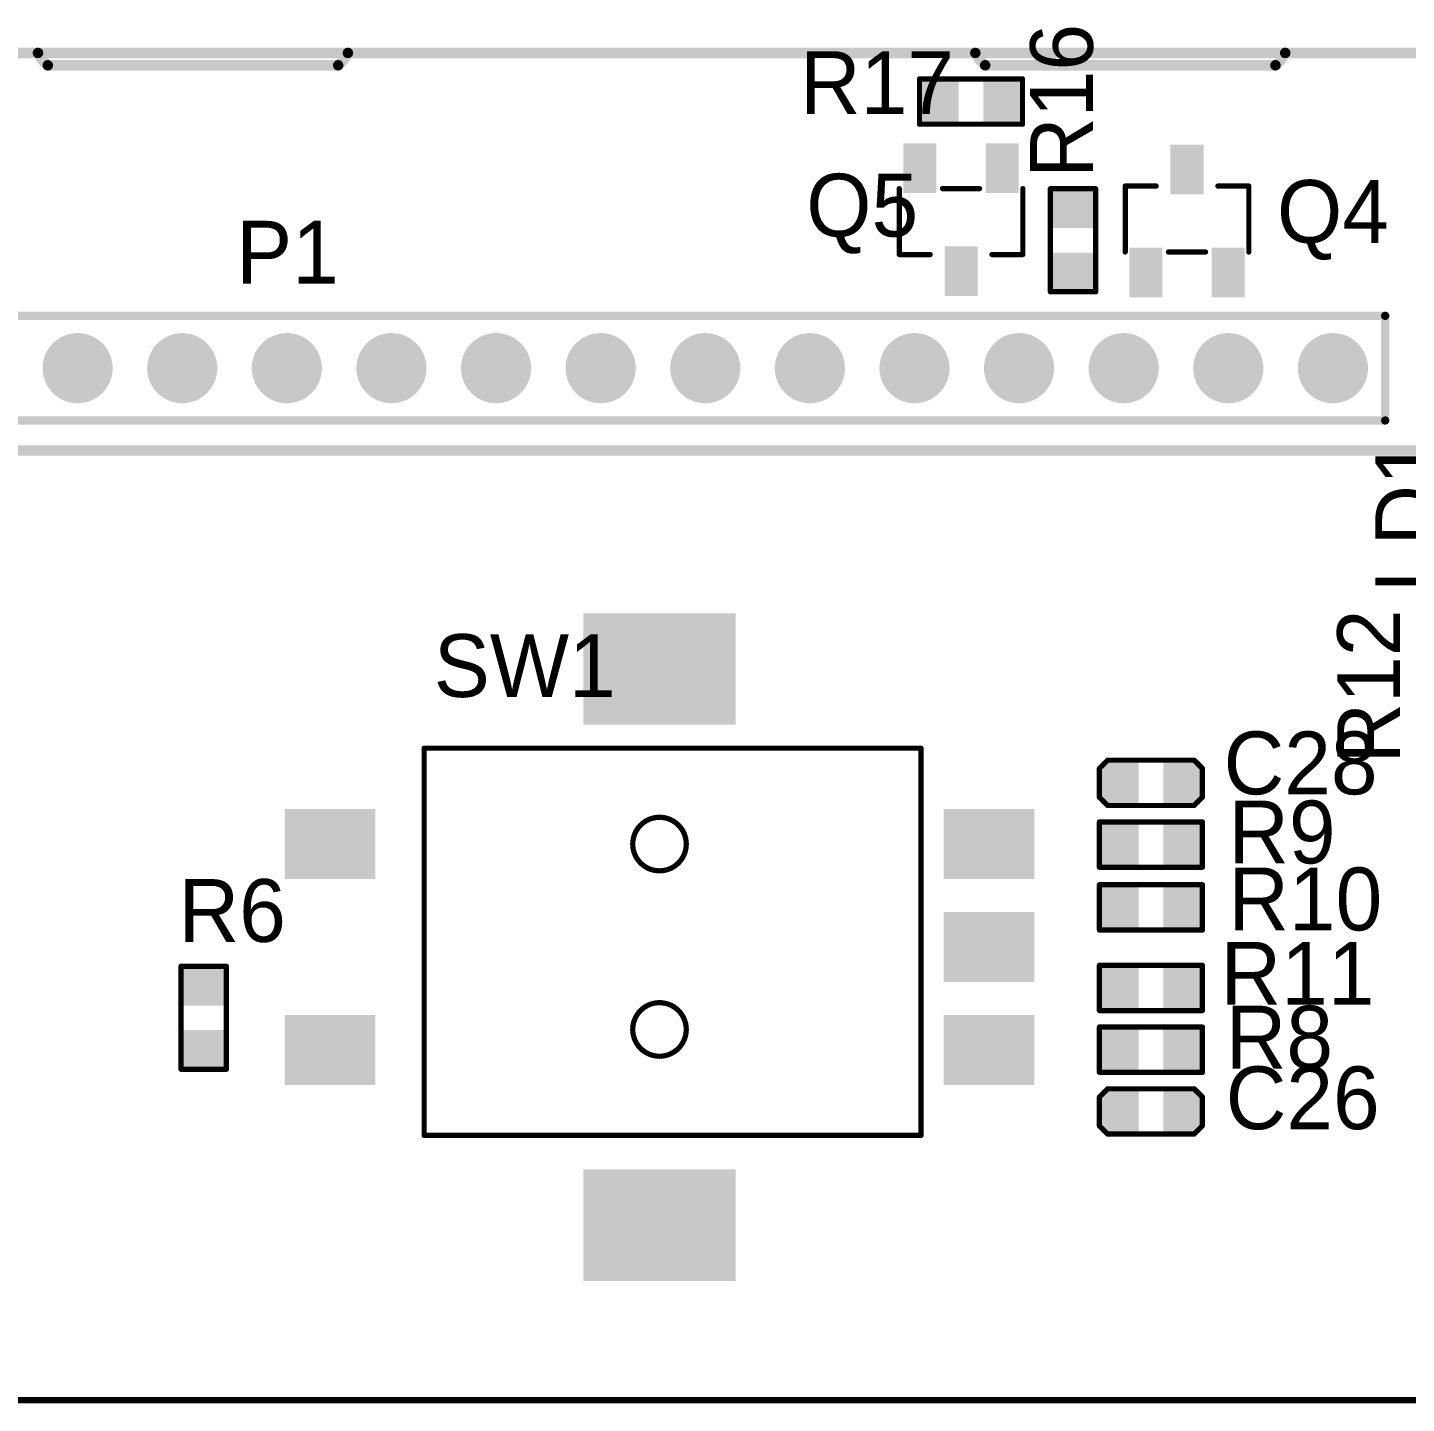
# Model space of a CAD drawing. Extents: x 70.2 to 163.5, y 145.5 to 238.7.
# Drawn here: x 101.39 to 134.87, y 145.47 to 178.86 of the extents above; entities that cross this region are included whole.
import ezdxf

# ---------------------------------------------------------------- set-up
doc = ezdxf.new("R2010")
doc.units = 0
for name, color, linetype in [('BOTTOMLAYER', 5, 'CONTINUOUS'), ('BOTTOMSOLDER', 6, 'CONTINUOUS'), ('KEEPOUTLAYER', 6, 'CONTINUOUS'), ('MECHANICAL1', 6, 'CONTINUOUS'), ('MULTILAYER', 9, 'CONTINUOUS'), ('PADHOLELAYER', 156, 'CONTINUOUS'), ('TOPLAYER', 1, 'CONTINUOUS'), ('TOPOVERLAY', 2, 'CONTINUOUS'), ('TOPPASTE', 8, 'CONTINUOUS'), ('TOPSOLDER', 216, 'CONTINUOUS')]:
    doc.layers.add(name, color=color, linetype=linetype)

msp = doc.modelspace()

# ---------------------------------------------------------------- linework, layer by layer
at = {"layer": 'BOTTOMLAYER', "const_width": 0.75}
for points in [[(102.227, 170.592, 1), (102.977, 170.592, 1)], [(104.767, 170.592, 1), (105.517, 170.592, 1)], [(107.307, 170.592, 1), (108.057, 170.592, 1)], [(109.847, 170.592, 1), (110.597, 170.592, 1)], [(112.387, 170.592, 1), (113.137, 170.592, 1)], [(114.927, 170.592, 1), (115.677, 170.592, 1)], [(117.467, 170.592, 1), (118.217, 170.592, 1)], [(120.007, 170.592, 1), (120.757, 170.592, 1)], [(122.547, 170.592, 1), (123.297, 170.592, 1)], [(125.087, 170.592, 1), (125.837, 170.592, 1)], [(127.627, 170.592, 1), (128.377, 170.592, 1)], [(130.167, 170.592, 1), (130.917, 170.592, 1)], [(132.707, 170.592, 1), (133.457, 170.592, 1)]]:
    msp.add_lwpolyline(points, format="xyb", close=True, dxfattribs=at)
at = {"layer": 'BOTTOMSOLDER', "const_width": 0.852}
for points in [[(102.176, 170.592, 1), (103.028, 170.592, 1)], [(104.716, 170.592, 1), (105.568, 170.592, 1)], [(107.256, 170.592, 1), (108.108, 170.592, 1)], [(109.796, 170.592, 1), (110.648, 170.592, 1)], [(112.336, 170.592, 1), (113.188, 170.592, 1)], [(114.876, 170.592, 1), (115.728, 170.592, 1)], [(117.416, 170.592, 1), (118.268, 170.592, 1)], [(119.956, 170.592, 1), (120.808, 170.592, 1)], [(122.496, 170.592, 1), (123.348, 170.592, 1)], [(125.036, 170.592, 1), (125.888, 170.592, 1)], [(127.576, 170.592, 1), (128.428, 170.592, 1)], [(130.116, 170.592, 1), (130.968, 170.592, 1)], [(132.656, 170.592, 1), (133.508, 170.592, 1)]]:
    msp.add_lwpolyline(points, format="xyb", close=True, dxfattribs=at)
at = {"layer": 'KEEPOUTLAYER', "const_width": 0.152}
msp.add_lwpolyline([(70.231, 145.542), (163.231, 145.542)], dxfattribs=at)
at = {"layer": 'MECHANICAL1'}
for points, const_width in [([(117.381, 159.042, 1), (116.081, 159.042, 1)], 0.127), ([(116.049, 159.042, 1), (116.113, 159.042, 1)], 0.0635), ([(117.349, 159.042, 1), (117.413, 159.042, 1)], 0.0635), ([(117.381, 154.542, 1), (116.081, 154.542, 1)], 0.127), ([(116.049, 154.542, 1), (116.113, 154.542, 1)], 0.0635), ([(117.349, 154.542, 1), (117.413, 154.542, 1)], 0.0635)]:
    msp.add_lwpolyline(points, format="xyb", close=True, dxfattribs=dict(at, const_width=const_width))
at = {"layer": 'MECHANICAL1', "const_width": 0.152}
msp.add_lwpolyline([(70.231, 145.542), (163.231, 145.542)], dxfattribs=at)
at = {"layer": 'MULTILAYER', "const_width": 0.75}
for points in [[(102.227, 170.592, 1), (102.977, 170.592, 1)], [(104.767, 170.592, 1), (105.517, 170.592, 1)], [(107.307, 170.592, 1), (108.057, 170.592, 1)], [(109.847, 170.592, 1), (110.597, 170.592, 1)], [(112.387, 170.592, 1), (113.137, 170.592, 1)], [(114.927, 170.592, 1), (115.677, 170.592, 1)], [(117.467, 170.592, 1), (118.217, 170.592, 1)], [(120.007, 170.592, 1), (120.757, 170.592, 1)], [(122.547, 170.592, 1), (123.297, 170.592, 1)], [(125.087, 170.592, 1), (125.837, 170.592, 1)], [(127.627, 170.592, 1), (128.377, 170.592, 1)], [(130.167, 170.592, 1), (130.917, 170.592, 1)], [(132.707, 170.592, 1), (133.457, 170.592, 1)]]:
    msp.add_lwpolyline(points, format="xyb", close=True, dxfattribs=at)
at = {"layer": 'PADHOLELAYER', "const_width": 0.45}
for points in [[(102.377, 170.592, 1), (102.827, 170.592, 1)], [(104.917, 170.592, 1), (105.367, 170.592, 1)], [(107.457, 170.592, 1), (107.907, 170.592, 1)], [(109.997, 170.592, 1), (110.447, 170.592, 1)], [(112.537, 170.592, 1), (112.987, 170.592, 1)], [(115.077, 170.592, 1), (115.527, 170.592, 1)], [(117.617, 170.592, 1), (118.067, 170.592, 1)], [(120.157, 170.592, 1), (120.607, 170.592, 1)], [(122.697, 170.592, 1), (123.147, 170.592, 1)], [(125.237, 170.592, 1), (125.687, 170.592, 1)], [(127.777, 170.592, 1), (128.227, 170.592, 1)], [(130.317, 170.592, 1), (130.767, 170.592, 1)], [(132.857, 170.592, 1), (133.307, 170.592, 1)]]:
    msp.add_lwpolyline(points, format="xyb", close=True, dxfattribs=at)
at = {"layer": 'TOPLAYER', "const_width": 0.75}
for points in [[(102.227, 170.592, 1), (102.977, 170.592, 1)], [(104.767, 170.592, 1), (105.517, 170.592, 1)], [(107.307, 170.592, 1), (108.057, 170.592, 1)], [(109.847, 170.592, 1), (110.597, 170.592, 1)], [(112.387, 170.592, 1), (113.137, 170.592, 1)], [(114.927, 170.592, 1), (115.677, 170.592, 1)], [(117.467, 170.592, 1), (118.217, 170.592, 1)], [(120.007, 170.592, 1), (120.757, 170.592, 1)], [(122.547, 170.592, 1), (123.297, 170.592, 1)], [(125.087, 170.592, 1), (125.837, 170.592, 1)], [(127.627, 170.592, 1), (128.377, 170.592, 1)], [(130.167, 170.592, 1), (130.917, 170.592, 1)], [(132.707, 170.592, 1), (133.457, 170.592, 1)]]:
    msp.add_lwpolyline(points, format="xyb", close=True, dxfattribs=at)
at = {"layer": 'TOPLAYER'}
for points in [[(123.194, 176.638), (123.894, 176.638), (123.194, 177.488), (123.894, 177.488)], [(124.694, 176.638), (125.394, 176.638), (124.694, 177.488), (125.394, 177.488)], [(123.354, 174.949), (123.354, 175.949), (122.754, 174.949), (122.754, 175.949)], [(125.354, 174.949), (125.354, 175.949), (124.754, 174.949), (124.754, 175.949)], [(129.24, 175.912), (129.24, 174.912), (129.84, 175.912), (129.84, 174.912)], [(127.196, 174.097), (127.196, 174.797), (126.346, 174.097), (126.346, 174.797)], [(124.354, 172.449), (124.354, 173.449), (123.754, 172.449), (123.754, 173.449)], [(127.196, 172.597), (127.196, 173.297), (126.346, 172.597), (126.346, 173.297)], [(128.24, 173.412), (128.24, 172.412), (128.84, 173.412), (128.84, 172.412)], [(130.24, 173.412), (130.24, 172.412), (130.84, 173.412), (130.84, 172.412)], [(118.481, 164.542), (114.981, 164.542), (118.481, 162.042), (114.981, 162.042)], [(128.263, 160.953), (127.563, 160.953), (128.263, 160.103), (127.563, 160.103)], [(129.763, 160.953), (129.063, 160.953), (129.763, 160.103), (129.063, 160.103)], [(109.731, 159.792), (107.731, 159.792), (109.731, 158.292), (107.731, 158.292)], [(125.731, 159.792), (123.731, 159.792), (125.731, 158.292), (123.731, 158.292)], [(128.263, 159.454), (127.563, 159.454), (128.263, 158.604), (127.563, 158.604)], [(129.763, 159.454), (129.063, 159.454), (129.763, 158.604), (129.063, 158.604)], [(127.563, 157.08), (128.263, 157.08), (127.563, 157.93), (128.263, 157.93)], [(129.063, 157.08), (129.763, 157.08), (129.063, 157.93), (129.763, 157.93)], [(125.731, 157.292), (123.731, 157.292), (125.731, 155.792), (123.731, 155.792)], [(105.239, 155.925), (105.239, 155.225), (106.089, 155.925), (106.089, 155.225)], [(127.563, 155.125), (128.263, 155.125), (127.563, 155.975), (128.263, 155.975)], [(129.063, 155.125), (129.763, 155.125), (129.063, 155.975), (129.763, 155.975)], [(109.731, 154.792), (107.731, 154.792), (109.731, 153.292), (107.731, 153.292)], [(125.731, 154.792), (123.731, 154.792), (125.731, 153.292), (123.731, 153.292)], [(105.239, 154.425), (105.239, 153.725), (106.089, 154.425), (106.089, 153.725)], [(128.263, 154.476), (127.563, 154.476), (128.263, 153.626), (127.563, 153.626)], [(129.763, 154.476), (129.063, 154.476), (129.763, 153.626), (129.063, 153.626)], [(127.563, 152.127), (128.263, 152.127), (127.563, 152.977), (128.263, 152.977)], [(129.063, 152.127), (129.763, 152.127), (129.063, 152.977), (129.763, 152.977)], [(118.481, 151.042), (114.981, 151.042), (118.481, 148.542), (114.981, 148.542)]]:
    msp.add_solid(points, dxfattribs=at)
at = {"layer": 'TOPOVERLAY'}
for points, const_width in [([(78.582, 178.243), (154.782, 178.243)], 0.254), ([(78.582, 178.243), (154.782, 178.243)], 0.254), ([(78.782, 178.243), (154.982, 178.243)], 0.254), ([(78.782, 178.243), (154.982, 178.243)], 0.254), ([(101.877, 177.943), (108.927, 177.943)], 0.254), ([(124.637, 177.943), (131.687, 177.943)], 0.254), ([(123.044, 177.613), (125.544, 177.613)], 0.127), ([(123.044, 176.513), (123.044, 177.613)], 0.127), ([(125.544, 176.513), (125.544, 177.613)], 0.127), ([(123.044, 176.513), (125.544, 176.513)], 0.127), ([(122.554, 173.349), (122.554, 174.949)], 0.127), ([(123.604, 174.949), (124.504, 174.949)], 0.127), ([(125.554, 173.349), (125.554, 174.949)], 0.127), ([(126.221, 172.447), (126.221, 174.947)], 0.127), ([(126.221, 174.947), (127.321, 174.947)], 0.127), ([(127.321, 172.447), (127.321, 174.947)], 0.127), ([(128.04, 175.012), (128.79, 175.012)], 0.127), ([(128.04, 173.412), (128.04, 175.012)], 0.127), ([(130.29, 175.012), (131.04, 175.012)], 0.127), ([(131.04, 173.412), (131.04, 175.012)], 0.127), ([(129.09, 173.412), (129.99, 173.412)], 0.127), ([(122.554, 173.349), (123.304, 173.349)], 0.127), ([(124.804, 173.349), (125.554, 173.349)], 0.127), ([(126.221, 172.447), (127.321, 172.447)], 0.127), ([(83.552, 171.862), (134.352, 171.862)], 0.2), ([(134.352, 169.322), (134.352, 171.862)], 0.2), ([(83.552, 169.322), (134.352, 169.322)], 0.2), ([(70.282, 168.593), (163.282, 168.593)], 0.254), ([(111.016, 161.368), (123.081, 161.368)], 0.127), ([(111.016, 151.97), (111.016, 161.368)], 0.127), ([(123.081, 151.97), (123.081, 161.368)], 0.127), ([(127.413, 160.878), (127.613, 161.078)], 0.127), ([(127.613, 161.078), (129.713, 161.078)], 0.127), ([(129.713, 161.078), (129.913, 160.878)], 0.127), ([(127.413, 160.178), (127.413, 160.878)], 0.127), ([(129.913, 160.178), (129.913, 160.878)], 0.127), ([(127.413, 160.178), (127.613, 159.978)], 0.127), ([(127.613, 159.978), (129.713, 159.978)], 0.127), ([(129.713, 159.978), (129.913, 160.178)], 0.127), ([(127.413, 159.579), (129.913, 159.579)], 0.127), ([(127.413, 158.479), (127.413, 159.579)], 0.127), ([(129.913, 158.479), (129.913, 159.579)], 0.127), ([(127.413, 158.479), (129.913, 158.479)], 0.127), ([(127.413, 158.055), (129.913, 158.055)], 0.127), ([(127.413, 156.955), (127.413, 158.055)], 0.127), ([(129.913, 156.955), (129.913, 158.055)], 0.127), ([(127.413, 156.955), (129.913, 156.955)], 0.127), ([(105.114, 153.575), (105.114, 156.075)], 0.127), ([(105.114, 156.075), (106.214, 156.075)], 0.127), ([(106.214, 153.575), (106.214, 156.075)], 0.127), ([(127.413, 156.1), (129.913, 156.1)], 0.127), ([(127.413, 155), (127.413, 156.1)], 0.127), ([(129.913, 155), (129.913, 156.1)], 0.127), ([(127.413, 155), (129.913, 155)], 0.127), ([(127.413, 154.601), (129.913, 154.601)], 0.127), ([(127.413, 153.501), (127.413, 154.601)], 0.127), ([(129.913, 153.501), (129.913, 154.601)], 0.127), ([(105.114, 153.575), (106.214, 153.575)], 0.127), ([(127.413, 153.501), (129.913, 153.501)], 0.127), ([(127.413, 152.902), (127.613, 153.102)], 0.127), ([(127.613, 153.102), (129.713, 153.102)], 0.127), ([(129.713, 153.102), (129.913, 152.902)], 0.127), ([(127.413, 152.202), (127.413, 152.902)], 0.127), ([(129.913, 152.202), (129.913, 152.902)], 0.127), ([(111.016, 151.97), (123.081, 151.97)], 0.127), ([(127.413, 152.202), (127.613, 152.002)], 0.127), ([(127.613, 152.002), (129.713, 152.002)], 0.127), ([(129.713, 152.002), (129.913, 152.202)], 0.127)]:
    msp.add_lwpolyline(points, dxfattribs=dict(at, const_width=const_width))
at = {"layer": 'TOPOVERLAY', "const_width": 0.254}
for points in [[(101.877, 177.943, -0.129664), (101.64, 178.243)], [(109.165, 178.243, -0.129664), (108.927, 177.943)], [(124.637, 177.943, -0.129664), (124.4, 178.243)], [(131.925, 178.243, -0.129664), (131.687, 177.943)]]:
    msp.add_lwpolyline(points, format="xyb", dxfattribs=at)
at = {"layer": 'TOPOVERLAY'}
for points, const_width in [([(101.576, 178.243, 1), (101.703, 178.243, 1)], 0.127), ([(109.101, 178.243, 1), (109.228, 178.243, 1)], 0.127), ([(124.336, 178.243, 1), (124.463, 178.243, 1)], 0.127), ([(131.861, 178.243, 1), (131.988, 178.243, 1)], 0.127), ([(101.814, 177.943, 1), (101.941, 177.943, 1)], 0.127), ([(101.814, 177.943, 1), (101.941, 177.943, 1)], 0.127), ([(108.864, 177.943, 1), (108.991, 177.943, 1)], 0.127), ([(108.864, 177.943, 1), (108.991, 177.943, 1)], 0.127), ([(124.574, 177.943, 1), (124.701, 177.943, 1)], 0.127), ([(124.574, 177.943, 1), (124.701, 177.943, 1)], 0.127), ([(131.624, 177.943, 1), (131.751, 177.943, 1)], 0.127), ([(131.624, 177.943, 1), (131.751, 177.943, 1)], 0.127), ([(123.012, 177.613, 1), (123.076, 177.613, 1)], 0.0635), ([(123.012, 177.613, 1), (123.076, 177.613, 1)], 0.0635), ([(125.512, 177.613, 1), (125.576, 177.613, 1)], 0.0635), ([(125.512, 177.613, 1), (125.576, 177.613, 1)], 0.0635), ([(123.012, 176.513, 1), (123.076, 176.513, 1)], 0.0635), ([(123.012, 176.513, 1), (123.076, 176.513, 1)], 0.0635), ([(125.512, 176.513, 1), (125.576, 176.513, 1)], 0.0635), ([(125.512, 176.513, 1), (125.576, 176.513, 1)], 0.0635), ([(122.522, 174.949, 1), (122.585, 174.949, 1)], 0.0635), ([(123.572, 174.949, 1), (123.635, 174.949, 1)], 0.0635), ([(124.472, 174.949, 1), (124.535, 174.949, 1)], 0.0635), ([(125.522, 174.949, 1), (125.585, 174.949, 1)], 0.0635), ([(126.19, 174.947, 1), (126.253, 174.947, 1)], 0.0635), ([(126.19, 174.947, 1), (126.253, 174.947, 1)], 0.0635), ([(127.29, 174.947, 1), (127.353, 174.947, 1)], 0.0635), ([(127.29, 174.947, 1), (127.353, 174.947, 1)], 0.0635), ([(128.008, 175.012, 1), (128.072, 175.012, 1)], 0.0635), ([(128.008, 175.012, 1), (128.072, 175.012, 1)], 0.0635), ([(128.758, 175.012, 1), (128.822, 175.012, 1)], 0.0635), ([(130.258, 175.012, 1), (130.322, 175.012, 1)], 0.0635), ([(131.008, 175.012, 1), (131.072, 175.012, 1)], 0.0635), ([(131.008, 175.012, 1), (131.072, 175.012, 1)], 0.0635), ([(128.008, 173.412, 1), (128.072, 173.412, 1)], 0.0635), ([(129.058, 173.412, 1), (129.122, 173.412, 1)], 0.0635), ([(129.958, 173.412, 1), (130.022, 173.412, 1)], 0.0635), ([(131.008, 173.412, 1), (131.072, 173.412, 1)], 0.0635), ([(122.522, 173.349, 1), (122.585, 173.349, 1)], 0.0635), ([(122.522, 173.349, 1), (122.585, 173.349, 1)], 0.0635), ([(123.272, 173.349, 1), (123.335, 173.349, 1)], 0.0635), ([(124.772, 173.349, 1), (124.835, 173.349, 1)], 0.0635), ([(125.522, 173.349, 1), (125.585, 173.349, 1)], 0.0635), ([(125.522, 173.349, 1), (125.585, 173.349, 1)], 0.0635), ([(126.19, 172.447, 1), (126.253, 172.447, 1)], 0.0635), ([(126.19, 172.447, 1), (126.253, 172.447, 1)], 0.0635), ([(127.29, 172.447, 1), (127.353, 172.447, 1)], 0.0635), ([(127.29, 172.447, 1), (127.353, 172.447, 1)], 0.0635), ([(134.302, 171.862, 1), (134.402, 171.862, 1)], 0.1), ([(134.302, 171.862, 1), (134.402, 171.862, 1)], 0.1), ([(134.302, 169.322, 1), (134.402, 169.322, 1)], 0.1), ([(134.302, 169.322, 1), (134.402, 169.322, 1)], 0.1), ([(110.984, 161.368, 1), (111.048, 161.368, 1)], 0.0635), ([(110.984, 161.368, 1), (111.048, 161.368, 1)], 0.0635), ([(123.049, 161.368, 1), (123.113, 161.368, 1)], 0.0635), ([(123.049, 161.368, 1), (123.113, 161.368, 1)], 0.0635), ([(127.581, 161.078, 1), (127.645, 161.078, 1)], 0.0635), ([(127.581, 161.078, 1), (127.645, 161.078, 1)], 0.0635), ([(129.681, 161.078, 1), (129.745, 161.078, 1)], 0.0635), ([(129.681, 161.078, 1), (129.745, 161.078, 1)], 0.0635), ([(127.381, 160.878, 1), (127.445, 160.878, 1)], 0.0635), ([(127.381, 160.878, 1), (127.445, 160.878, 1)], 0.0635), ([(129.881, 160.878, 1), (129.945, 160.878, 1)], 0.0635), ([(129.881, 160.878, 1), (129.945, 160.878, 1)], 0.0635), ([(127.381, 160.178, 1), (127.445, 160.178, 1)], 0.0635), ([(127.381, 160.178, 1), (127.445, 160.178, 1)], 0.0635), ([(127.581, 159.978, 1), (127.645, 159.978, 1)], 0.0635), ([(127.581, 159.978, 1), (127.645, 159.978, 1)], 0.0635), ([(129.681, 159.978, 1), (129.745, 159.978, 1)], 0.0635), ([(129.681, 159.978, 1), (129.745, 159.978, 1)], 0.0635), ([(129.881, 160.178, 1), (129.945, 160.178, 1)], 0.0635), ([(129.881, 160.178, 1), (129.945, 160.178, 1)], 0.0635), ([(127.381, 159.579, 1), (127.445, 159.579, 1)], 0.0635), ([(127.381, 159.579, 1), (127.445, 159.579, 1)], 0.0635), ([(129.881, 159.579, 1), (129.945, 159.579, 1)], 0.0635), ([(129.881, 159.579, 1), (129.945, 159.579, 1)], 0.0635), ([(127.381, 158.479, 1), (127.445, 158.479, 1)], 0.0635), ([(127.381, 158.479, 1), (127.445, 158.479, 1)], 0.0635), ([(129.881, 158.479, 1), (129.945, 158.479, 1)], 0.0635), ([(129.881, 158.479, 1), (129.945, 158.479, 1)], 0.0635), ([(127.381, 158.055, 1), (127.445, 158.055, 1)], 0.0635), ([(127.381, 158.055, 1), (127.445, 158.055, 1)], 0.0635), ([(129.881, 158.055, 1), (129.945, 158.055, 1)], 0.0635), ([(129.881, 158.055, 1), (129.945, 158.055, 1)], 0.0635), ([(127.381, 156.955, 1), (127.445, 156.955, 1)], 0.0635), ([(127.381, 156.955, 1), (127.445, 156.955, 1)], 0.0635), ([(129.881, 156.955, 1), (129.945, 156.955, 1)], 0.0635), ([(129.881, 156.955, 1), (129.945, 156.955, 1)], 0.0635), ([(105.082, 156.075, 1), (105.146, 156.075, 1)], 0.0635), ([(105.082, 156.075, 1), (105.146, 156.075, 1)], 0.0635), ([(106.182, 156.075, 1), (106.246, 156.075, 1)], 0.0635), ([(106.182, 156.075, 1), (106.246, 156.075, 1)], 0.0635), ([(127.381, 156.1, 1), (127.445, 156.1, 1)], 0.0635), ([(127.381, 156.1, 1), (127.445, 156.1, 1)], 0.0635), ([(129.881, 156.1, 1), (129.945, 156.1, 1)], 0.0635), ([(129.881, 156.1, 1), (129.945, 156.1, 1)], 0.0635), ([(127.381, 155, 1), (127.445, 155, 1)], 0.0635), ([(127.381, 155, 1), (127.445, 155, 1)], 0.0635), ([(129.881, 155, 1), (129.945, 155, 1)], 0.0635), ([(129.881, 155, 1), (129.945, 155, 1)], 0.0635), ([(127.381, 154.601, 1), (127.445, 154.601, 1)], 0.0635), ([(127.381, 154.601, 1), (127.445, 154.601, 1)], 0.0635), ([(129.881, 154.601, 1), (129.945, 154.601, 1)], 0.0635), ([(129.881, 154.601, 1), (129.945, 154.601, 1)], 0.0635), ([(105.082, 153.575, 1), (105.146, 153.575, 1)], 0.0635), ([(105.082, 153.575, 1), (105.146, 153.575, 1)], 0.0635), ([(106.182, 153.575, 1), (106.246, 153.575, 1)], 0.0635), ([(106.182, 153.575, 1), (106.246, 153.575, 1)], 0.0635), ([(127.381, 153.501, 1), (127.445, 153.501, 1)], 0.0635), ([(127.381, 153.501, 1), (127.445, 153.501, 1)], 0.0635), ([(129.881, 153.501, 1), (129.945, 153.501, 1)], 0.0635), ([(129.881, 153.501, 1), (129.945, 153.501, 1)], 0.0635), ([(127.581, 153.102, 1), (127.645, 153.102, 1)], 0.0635), ([(127.581, 153.102, 1), (127.645, 153.102, 1)], 0.0635), ([(129.681, 153.102, 1), (129.745, 153.102, 1)], 0.0635), ([(129.681, 153.102, 1), (129.745, 153.102, 1)], 0.0635), ([(127.381, 152.902, 1), (127.445, 152.902, 1)], 0.0635), ([(127.381, 152.902, 1), (127.445, 152.902, 1)], 0.0635), ([(129.881, 152.902, 1), (129.945, 152.902, 1)], 0.0635), ([(129.881, 152.902, 1), (129.945, 152.902, 1)], 0.0635), ([(110.984, 151.97, 1), (111.048, 151.97, 1)], 0.0635), ([(110.984, 151.97, 1), (111.048, 151.97, 1)], 0.0635), ([(123.049, 151.97, 1), (123.113, 151.97, 1)], 0.0635), ([(123.049, 151.97, 1), (123.113, 151.97, 1)], 0.0635), ([(127.381, 152.202, 1), (127.445, 152.202, 1)], 0.0635), ([(127.381, 152.202, 1), (127.445, 152.202, 1)], 0.0635), ([(127.581, 152.002, 1), (127.645, 152.002, 1)], 0.0635), ([(127.581, 152.002, 1), (127.645, 152.002, 1)], 0.0635), ([(129.681, 152.002, 1), (129.745, 152.002, 1)], 0.0635), ([(129.681, 152.002, 1), (129.745, 152.002, 1)], 0.0635), ([(129.881, 152.202, 1), (129.945, 152.202, 1)], 0.0635), ([(129.881, 152.202, 1), (129.945, 152.202, 1)], 0.0635)]:
    msp.add_lwpolyline(points, format="xyb", close=True, dxfattribs=dict(at, const_width=const_width))
at = {"layer": 'TOPPASTE'}
for points in [[(123.194, 176.638), (123.894, 176.638), (123.194, 177.488), (123.894, 177.488)], [(124.694, 176.638), (125.394, 176.638), (124.694, 177.488), (125.394, 177.488)], [(123.354, 174.949), (123.354, 175.949), (122.754, 174.949), (122.754, 175.949)], [(125.354, 174.949), (125.354, 175.949), (124.754, 174.949), (124.754, 175.949)], [(129.24, 175.912), (129.24, 174.912), (129.84, 175.912), (129.84, 174.912)], [(127.196, 174.097), (127.196, 174.797), (126.346, 174.097), (126.346, 174.797)], [(124.354, 172.449), (124.354, 173.449), (123.754, 172.449), (123.754, 173.449)], [(127.196, 172.597), (127.196, 173.297), (126.346, 172.597), (126.346, 173.297)], [(128.24, 173.412), (128.24, 172.412), (128.84, 173.412), (128.84, 172.412)], [(130.24, 173.412), (130.24, 172.412), (130.84, 173.412), (130.84, 172.412)], [(118.481, 164.542), (114.981, 164.542), (118.481, 162.042), (114.981, 162.042)], [(128.263, 160.953), (127.563, 160.953), (128.263, 160.103), (127.563, 160.103)], [(129.763, 160.953), (129.063, 160.953), (129.763, 160.103), (129.063, 160.103)], [(109.731, 159.792), (107.731, 159.792), (109.731, 158.292), (107.731, 158.292)], [(125.731, 159.792), (123.731, 159.792), (125.731, 158.292), (123.731, 158.292)], [(128.263, 159.454), (127.563, 159.454), (128.263, 158.604), (127.563, 158.604)], [(129.763, 159.454), (129.063, 159.454), (129.763, 158.604), (129.063, 158.604)], [(127.563, 157.08), (128.263, 157.08), (127.563, 157.93), (128.263, 157.93)], [(129.063, 157.08), (129.763, 157.08), (129.063, 157.93), (129.763, 157.93)], [(125.731, 157.292), (123.731, 157.292), (125.731, 155.792), (123.731, 155.792)], [(105.239, 155.925), (105.239, 155.225), (106.089, 155.925), (106.089, 155.225)], [(127.563, 155.125), (128.263, 155.125), (127.563, 155.975), (128.263, 155.975)], [(129.063, 155.125), (129.763, 155.125), (129.063, 155.975), (129.763, 155.975)], [(109.731, 154.792), (107.731, 154.792), (109.731, 153.292), (107.731, 153.292)], [(125.731, 154.792), (123.731, 154.792), (125.731, 153.292), (123.731, 153.292)], [(105.239, 154.425), (105.239, 153.725), (106.089, 154.425), (106.089, 153.725)], [(128.263, 154.476), (127.563, 154.476), (128.263, 153.626), (127.563, 153.626)], [(129.763, 154.476), (129.063, 154.476), (129.763, 153.626), (129.063, 153.626)], [(127.563, 152.127), (128.263, 152.127), (127.563, 152.977), (128.263, 152.977)], [(129.063, 152.127), (129.763, 152.127), (129.063, 152.977), (129.763, 152.977)], [(118.481, 151.042), (114.981, 151.042), (118.481, 148.542), (114.981, 148.542)]]:
    msp.add_solid(points, dxfattribs=at)
at = {"layer": 'TOPSOLDER', "const_width": 0.852}
for points in [[(102.176, 170.592, 1), (103.028, 170.592, 1)], [(104.716, 170.592, 1), (105.568, 170.592, 1)], [(107.256, 170.592, 1), (108.108, 170.592, 1)], [(109.796, 170.592, 1), (110.648, 170.592, 1)], [(112.336, 170.592, 1), (113.188, 170.592, 1)], [(114.876, 170.592, 1), (115.728, 170.592, 1)], [(117.416, 170.592, 1), (118.268, 170.592, 1)], [(119.956, 170.592, 1), (120.808, 170.592, 1)], [(122.496, 170.592, 1), (123.348, 170.592, 1)], [(125.036, 170.592, 1), (125.888, 170.592, 1)], [(127.576, 170.592, 1), (128.428, 170.592, 1)], [(130.116, 170.592, 1), (130.968, 170.592, 1)], [(132.656, 170.592, 1), (133.508, 170.592, 1)]]:
    msp.add_lwpolyline(points, format="xyb", close=True, dxfattribs=at)
at = {"layer": 'TOPSOLDER'}
for points in [[(123.093, 176.537), (123.996, 176.537), (123.093, 177.59), (123.996, 177.59)], [(124.593, 176.537), (125.496, 176.537), (124.593, 177.59), (125.496, 177.59)], [(123.455, 174.847), (123.455, 176.05), (122.652, 174.847), (122.652, 176.05)], [(125.455, 174.847), (125.455, 176.05), (124.652, 174.847), (124.652, 176.05)], [(129.138, 176.014), (129.138, 174.811), (129.942, 176.014), (129.942, 174.811)], [(127.298, 173.996), (127.298, 174.899), (126.245, 173.996), (126.245, 174.899)], [(124.455, 172.347), (124.455, 173.55), (123.652, 172.347), (123.652, 173.55)], [(128.138, 173.514), (128.138, 172.311), (128.942, 173.514), (128.942, 172.311)], [(130.138, 173.514), (130.138, 172.311), (130.942, 173.514), (130.942, 172.311)], [(127.298, 172.496), (127.298, 173.399), (126.245, 172.496), (126.245, 173.399)], [(118.583, 164.644), (114.879, 164.644), (118.583, 161.94), (114.879, 161.94)], [(128.365, 161.055), (127.461, 161.055), (128.365, 160.001), (127.461, 160.001)], [(129.865, 161.055), (128.961, 161.055), (129.865, 160.001), (128.961, 160.001)], [(109.833, 159.894), (107.629, 159.894), (109.833, 158.19), (107.629, 158.19)], [(125.833, 159.894), (123.629, 159.894), (125.833, 158.19), (123.629, 158.19)], [(128.365, 159.556), (127.461, 159.556), (128.365, 158.503), (127.461, 158.503)], [(129.865, 159.556), (128.961, 159.556), (129.865, 158.503), (128.961, 158.503)], [(127.461, 156.979), (128.365, 156.979), (127.461, 158.032), (128.365, 158.032)], [(128.961, 156.979), (129.865, 156.979), (128.961, 158.032), (129.865, 158.032)], [(125.833, 157.394), (123.629, 157.394), (125.833, 155.69), (123.629, 155.69)], [(105.137, 156.027), (105.137, 155.123), (106.191, 156.027), (106.191, 155.123)], [(127.461, 155.023), (128.365, 155.023), (127.461, 156.076), (128.365, 156.076)], [(128.961, 155.023), (129.865, 155.023), (128.961, 156.076), (129.865, 156.076)], [(109.833, 154.894), (107.629, 154.894), (109.833, 153.19), (107.629, 153.19)], [(125.833, 154.894), (123.629, 154.894), (125.833, 153.19), (123.629, 153.19)], [(105.137, 154.527), (105.137, 153.623), (106.191, 154.527), (106.191, 153.623)], [(128.365, 154.578), (127.461, 154.578), (128.365, 153.524), (127.461, 153.524)], [(129.865, 154.578), (128.961, 154.578), (129.865, 153.524), (128.961, 153.524)], [(127.461, 152.026), (128.365, 152.026), (127.461, 153.079), (128.365, 153.079)], [(128.961, 152.026), (129.865, 152.026), (128.961, 153.079), (129.865, 153.079)], [(118.583, 151.144), (114.879, 151.144), (118.583, 148.44), (114.879, 148.44)]]:
    msp.add_solid(points, dxfattribs=at)

# ---------------------------------------------------------------- texts
at = {"layer": 'TOPOVERLAY'}
for s, p in [('R16', (127.254, 175.209)), ('LD1', (135.636, 165.151)), ('R12', (134.712, 160.995))]:
    msp.add_text(s, height=1.524, rotation=90, dxfattribs=at).set_placement(p)
for s, p in [('R17', (120.142, 176.759)), ('Q5', (120.294, 173.787)), ('Q4', (131.724, 173.634)), ('P1', (106.451, 172.644)), ('SW1', (111.252, 162.611)), ('C28', (130.429, 160.249)), ('R9', (130.542, 158.572)), ('R10', (130.542, 156.947)), ('R6', (105.054, 156.667)), ('R11', (130.353, 155.143)), ('R8', (130.48, 153.594)), ('C26', (130.48, 152.121))]:
    msp.add_text(s, height=1.524, dxfattribs=at).set_placement(p)

doc.saveas('drawing.dxf')
